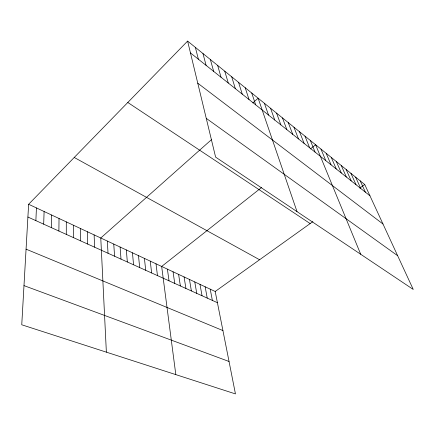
<?xml version="1.0" encoding="UTF-8"?>
<svg xmlns="http://www.w3.org/2000/svg" width="435" height="435" viewBox="0 0 435 435"><rect width="100%" height="100%" fill="white"/><g stroke="black" fill="none" stroke-linecap="round" stroke-linejoin="round"><path stroke-width="0.65" d="M66.289 234.389L66.294 221.883M58.888 231.039L59.029 218.49M51.357 227.635L51.634 215.031M43.679 224.166L44.104 211.513M35.866 220.632L36.437 207.93M28.628 204.276L21.75 324.782L235.449 393.909L215.2 291.483L28.628 204.276L187.605 41.091L364.742 184.538L413.25 289.449L215.613 157.122L187.605 41.091M211.551 139.581L100.773 237.999L106.368 352.154M252.811 102.926L258.129 98.201L297.029 211.633M261.538 187.523L161.662 266.459L175.816 374.617M310.307 148.977L315.631 144.768L360.702 254.263M215.2 291.483L312.874 221.632M359.794 188.078L364.742 184.538M23.985 285.621L229.044 361.49M26.067 249.163L222.932 330.573M27.9 217.032L217.424 302.706M74.238 157.459L259.586 259.744M127.803 102.481L310.16 223.574M206.255 118.353L397.655 255.72M197.767 83.194L382.99 224.009M190.465 52.923L369.951 195.799M360.218 180.873L365.395 192.172M355.618 177.143L360.756 188.48M350.931 173.347L356.031 184.717M346.162 169.487L351.219 180.889M341.301 165.556L346.325 176.991M336.358 161.548L341.334 173.016M331.318 157.47L336.25 168.97M326.19 153.316L331.068 164.849M320.959 149.08L325.788 160.645M310.367 140.5L315.081 152.119M304.995 136.155L309.655 147.802M299.53 131.723L304.119 143.398M293.951 127.21L298.481 138.906M288.269 122.61L292.728 134.328M282.478 117.918L286.861 129.657M276.573 113.133L280.879 124.894M270.548 108.255L274.773 120.033M264.398 103.28L268.542 115.074M251.729 93.019L255.682 104.84M245.193 87.729L249.054 99.561M238.527 82.324L242.279 94.172M231.714 76.81L235.357 88.658M224.754 71.177L228.283 83.031M217.647 65.419L221.056 77.278M210.382 59.541L213.661 71.394M202.96 53.527L206.103 65.375M195.369 47.377L198.376 59.22M210.208 289.15L212.372 300.422M205.141 286.785L207.239 298.106M199.997 284.376L202.036 295.751M194.771 281.934L196.745 293.364M189.47 279.455L191.373 290.933M184.081 276.937L185.919 288.465M178.611 274.382L180.373 285.958M173.048 271.783L174.739 283.413M167.404 269.14L169.019 280.825M156.007 263.817L157.465 275.605M150.26 261.13L151.63 272.968M144.42 258.401L145.709 270.287M138.488 255.628L139.684 267.568M132.457 252.806L133.561 264.801M126.324 249.946L127.341 261.984M120.098 247.031L121.012 259.124M113.763 244.073L114.579 256.215M107.325 241.061L108.032 253.257M94.112 234.889L94.602 247.183M87.337 231.719L87.707 244.068M80.448 228.5L80.698 240.898M73.433 225.221L73.558 237.673"/></g></svg>
